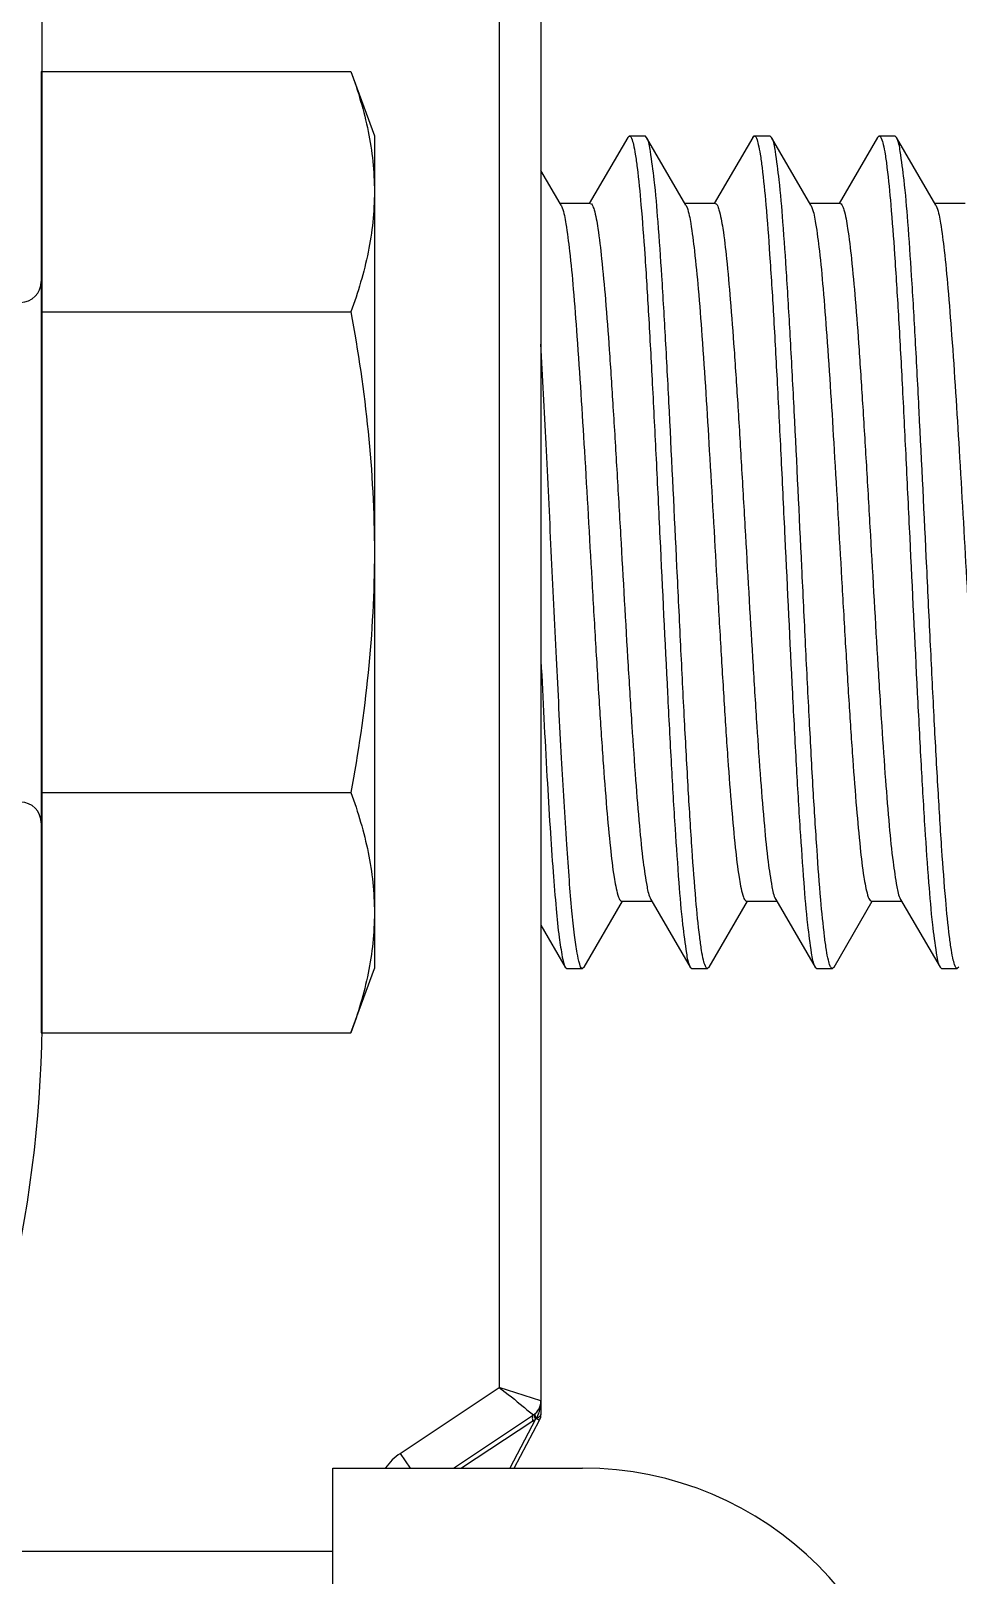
# Model space of a CAD drawing. Extents: x 1382187 to 1725648, y 860327 to 1571294.
# Drawn here: x 1506188.8 to 1506287.9, y 1228127.2 to 1228292.2 of the extents above; entities that cross this region are included whole.
import ezdxf

# ---------------------------------------------------------------- set-up
doc = ezdxf.new("R2010")
doc.units = 0
doc.header["$LTSCALE"] = 1000
doc.header["$MEASUREMENT"] = 0

msp = doc.modelspace()

# ---------------------------------------------------------------- linework, layer by layer
at = {"linetype": 'Continuous'}
for p, q in [((1506190, 1228187.53), (1506190, 1228359.84)), ((1506243.28, 1228327.19), (1506243.28, 1228144.38)), ((1506238.83, 1228325.76), (1506238.83, 1228147.24)), ((1506189.89, 1228287.87), (1506189.89, 1228185.13)), ((1506189.89, 1228287.87), (1506222.98, 1228287.87)), ((1506222.98, 1228287.87), (1506225.48, 1228280.99)), ((1506225.48, 1228280.99), (1506225.48, 1228192.01)), ((1506252.55, 1228280.84), (1506248.44, 1228273.78)), ((1506252.55, 1228280.84), (1506252.73, 1228280.99)), ((1506252.73, 1228280.99), (1506254.4, 1228280.99)), ((1506252.73, 1228280.99), (1506254.4, 1228280.99)), ((1506252.73, 1228280.99), (1506252.75, 1228280.98)), ((1506254.57, 1228280.84), (1506254.4, 1228280.99)), ((1506258.77, 1228273.6), (1506254.57, 1228280.84)), ((1506265.9, 1228280.84), (1506261.79, 1228273.78)), ((1506265.9, 1228280.84), (1506266.07, 1228280.99)), ((1506266.07, 1228280.99), (1506267.74, 1228280.99)), ((1506266.07, 1228280.99), (1506267.74, 1228280.99)), ((1506266.07, 1228280.99), (1506266.1, 1228280.98)), ((1506267.92, 1228280.84), (1506267.74, 1228280.99)), ((1506272.11, 1228273.6), (1506267.92, 1228280.84)), ((1506279.24, 1228280.84), (1506275.14, 1228273.78)), ((1506279.24, 1228280.84), (1506279.42, 1228280.99)), ((1506279.42, 1228280.99), (1506281.09, 1228280.99)), ((1506279.42, 1228280.99), (1506281.09, 1228280.99)), ((1506279.42, 1228280.99), (1506279.44, 1228280.98)), ((1506281.27, 1228280.84), (1506281.09, 1228280.99)), ((1506285.46, 1228273.6), (1506281.27, 1228280.84)), ((1506245.32, 1228273.78), (1506243.28, 1228277.3)), ((1506245.42, 1228273.6), (1506245.32, 1228273.78)), ((1506248.55, 1228273.78), (1506245.32, 1228273.78)), ((1506261.9, 1228273.78), (1506258.66, 1228273.78)), ((1506275.24, 1228273.78), (1506272.01, 1228273.78)), ((1506288.59, 1228273.78), (1506285.36, 1228273.78)), ((1506245.42, 1228273.6), (1506245.55, 1228273.32)), ((1506258.77, 1228273.6), (1506258.89, 1228273.33)), ((1506272.11, 1228273.6), (1506272.23, 1228273.34)), ((1506285.46, 1228273.6), (1506285.57, 1228273.35)), ((1506189.89, 1228262.18), (1506222.98, 1228262.18)), ((1506189.89, 1228210.81), (1506222.98, 1228210.81)), ((1506247.9, 1228192.16), (1506251.99, 1228199.22)), ((1506251.89, 1228199.22), (1506255.12, 1228199.22)), ((1506255.01, 1228199.4), (1506259.22, 1228192.16)), ((1506261.25, 1228192.16), (1506265.34, 1228199.22)), ((1506265.23, 1228199.22), (1506268.46, 1228199.22)), ((1506268.36, 1228199.4), (1506272.57, 1228192.16)), ((1506274.59, 1228192.16), (1506278.68, 1228199.22)), ((1506278.58, 1228199.22), (1506281.81, 1228199.22)), ((1506281.71, 1228199.4), (1506285.92, 1228192.16)), ((1506243.28, 1228196.64), (1506245.88, 1228192.16)), ((1506222.98, 1228185.13), (1506225.48, 1228192.01)), ((1506245.88, 1228192.16), (1506246.05, 1228192.01)), ((1506246.05, 1228192.01), (1506247.72, 1228192.01)), ((1506246.05, 1228192.01), (1506247.72, 1228192.01)), ((1506247.72, 1228192.01), (1506247.7, 1228192.01)), ((1506247.9, 1228192.16), (1506247.72, 1228192.01)), ((1506259.22, 1228192.16), (1506259.4, 1228192.01)), ((1506259.4, 1228192.01), (1506261.07, 1228192.01)), ((1506259.4, 1228192.01), (1506261.07, 1228192.01)), ((1506261.07, 1228192.01), (1506261.05, 1228192.01)), ((1506261.25, 1228192.16), (1506261.07, 1228192.01)), ((1506272.57, 1228192.16), (1506272.75, 1228192.01)), ((1506272.75, 1228192.01), (1506274.42, 1228192.01)), ((1506272.75, 1228192.01), (1506274.42, 1228192.01)), ((1506274.42, 1228192.01), (1506274.39, 1228192.01)), ((1506274.59, 1228192.16), (1506274.42, 1228192.01)), ((1506285.92, 1228192.16), (1506286.09, 1228192.01)), ((1506286.09, 1228192.01), (1506287.76, 1228192.01)), ((1506286.09, 1228192.01), (1506287.76, 1228192.01)), ((1506287.76, 1228192.01), (1506287.74, 1228192.01)), ((1506287.94, 1228192.16), (1506287.76, 1228192.01)), ((1506189.89, 1228185.13), (1506222.98, 1228185.13)), ((1506228.25, 1228140.19), (1506238.83, 1228147.24)), ((1506243.28, 1228145.81), (1506238.83, 1228147.24)), ((1506233.93, 1228138.63), (1506242.48, 1228144.33)), ((1506242.41, 1228143.64), (1506234.8, 1228138.62)), ((1506242.7, 1228143.86), (1506239.95, 1228138.63)), ((1506240.41, 1228138.63), (1506243.12, 1228143.76)), ((1506242.6, 1228144.12), (1506242.7, 1228143.86)), ((1506242.66, 1228144.39), (1506242.67, 1228144.44)), ((1506242.67, 1228144.44), (1506242.71, 1228144.51)), ((1506242.73, 1228143.9), (1506242.7, 1228143.86)), ((1506242.77, 1228143.95), (1506242.73, 1228143.9)), ((1506242.76, 1228143.96), (1506243.12, 1228143.75)), ((1506228.25, 1228140.19), (1506229.29, 1228138.63)), ((1506221.03, 1228116.38), (1506221.03, 1228138.63)), ((1506221.03, 1228138.63), (1506247.72, 1228138.63)), ((1506221.03, 1228129.73), (1506176.54, 1228129.73))]:
    msp.add_line(p, q, dxfattribs=at)
for centre, radius, start, end in [((1506187.67, 1228265.42), 2.22, 270, 0), ((1506187.67, 1228207.58), 2.22, 0, 90), ((1506056.45, 1228187.53), 133.54, 334.351, 0), ((1506241.5, 1228145.81), 1.78, 303.6901, 0), ((1506239.22, 1228145.8), 4.05, 350.5318, 0.0397), ((1506240.7, 1228146.23), 3.1, 303.3657, 309.9733), ((1506242.58, 1228144.76), 0.816, 283.0088, 289.662), ((1506240.7, 1228145.3), 2.49, 327.7436, 331.1962), ((1506242.54, 1228144.86), 0.928, 289.6457, 294.8196), ((1506240.58, 1228145.36), 2.62, 331.176, 332.2111), ((1506240.4, 1228145.46), 2.82, 332.2609, 337.0902), ((1506242.49, 1228144.97), 1.05, 294.8124, 299.1852), ((1506240.08, 1228145.59), 3.16, 337.0808, 341.6139), ((1506242.43, 1228145.09), 1.18, 299.1761, 302.7458), ((1506242.5, 1228144.97), 1.04, 302.6852, 304.7374), ((1506231.71, 1228135.01), 6.23, 123.6901, 144.1235), ((1506247.72, 1228103.04), 35.59, 0, 90)]:
    msp.add_arc(centre, radius, start, end, dxfattribs=at)
for points, knots in [([(1506222.98, 1228287.87), (1506223.73, 1228285.79), (1506225, 1228281.58), (1506225.48, 1228277.19), (1506225.48, 1228275.03)], [0, 0, 0, 0, 0.506411, 1, 1, 1, 1]), ([(1506252.75, 1228280.98), (1506252.85, 1228280.96), (1506253.02, 1228280.6), (1506253.19, 1228279.98), (1506253.39, 1228278.91), (1506253.68, 1228276.77), (1506254.02, 1228273.19), (1506254.41, 1228267.95), (1506254.8, 1228261.57), (1506255.19, 1228254.28), (1506255.59, 1228246.35), (1506256.12, 1228235.32), (1506256.64, 1228224.43), (1506257.18, 1228214.05), (1506257.57, 1228207.3), (1506257.97, 1228201.61), (1506258.32, 1228197.16), (1506258.75, 1228194.18), (1506258.97, 1228192.61), (1506259.22, 1228192.16)], [0, 0, 0, 0, 0.003605, 0.011246, 0.023192, 0.039401, 0.084083, 0.143772, 0.216343, 0.299189, 0.389323, 0.483494, 0.670333, 0.756261, 0.832983, 0.897738, 0.948215, 0.982645, 1, 1, 1, 1]), ([(1506261.05, 1228192.01), (1506260.94, 1228192.04), (1506260.78, 1228192.4), (1506260.6, 1228193.02), (1506260.41, 1228194.09), (1506260.12, 1228196.23), (1506259.78, 1228199.81), (1506259.39, 1228205.05), (1506259, 1228211.43), (1506258.6, 1228218.72), (1506258.21, 1228226.65), (1506257.68, 1228237.67), (1506257.16, 1228248.57), (1506256.62, 1228258.94), (1506256.23, 1228265.69), (1506255.83, 1228271.38), (1506255.47, 1228275.84), (1506255.05, 1228278.81), (1506254.83, 1228280.39), (1506254.57, 1228280.84)], [0, 0, 0, 0, 0.00361, 0.011255, 0.023204, 0.039415, 0.084097, 0.143782, 0.216343, 0.299177, 0.389297, 0.483455, 0.670273, 0.756196, 0.832918, 0.89768, 0.94817, 0.98262, 1, 1, 1, 1]), ([(1506266.1, 1228280.98), (1506266.2, 1228280.96), (1506266.37, 1228280.6), (1506266.54, 1228279.98), (1506266.73, 1228278.91), (1506267.02, 1228276.77), (1506267.37, 1228273.19), (1506267.75, 1228267.95), (1506268.15, 1228261.57), (1506268.54, 1228254.28), (1506268.94, 1228246.34), (1506269.47, 1228235.32), (1506269.98, 1228224.42), (1506270.53, 1228214.05), (1506270.92, 1228207.3), (1506271.32, 1228201.61), (1506271.67, 1228197.16), (1506272.09, 1228194.18), (1506272.31, 1228192.61), (1506272.57, 1228192.16)], [0, 0, 0, 0, 0.003608, 0.011251, 0.0232, 0.039412, 0.0841, 0.143792, 0.216367, 0.299219, 0.389358, 0.48353, 0.670361, 0.756278, 0.832994, 0.897746, 0.94822, 0.982647, 1, 1, 1, 1]), ([(1506274.39, 1228192.01), (1506274.29, 1228192.04), (1506274.12, 1228192.4), (1506273.95, 1228193.02), (1506273.75, 1228194.09), (1506273.47, 1228196.23), (1506273.12, 1228199.81), (1506272.74, 1228205.05), (1506272.34, 1228211.43), (1506271.95, 1228218.72), (1506271.55, 1228226.65), (1506271.02, 1228237.67), (1506270.51, 1228248.57), (1506269.96, 1228258.94), (1506269.57, 1228265.69), (1506269.17, 1228271.38), (1506268.82, 1228275.84), (1506268.4, 1228278.81), (1506268.18, 1228280.39), (1506267.92, 1228280.84)], [0, 0, 0, 0, 0.00361, 0.011257, 0.023207, 0.03942, 0.084107, 0.143795, 0.216358, 0.299194, 0.38932, 0.48348, 0.67029, 0.756208, 0.832927, 0.897686, 0.948174, 0.982621, 1, 1, 1, 1]), ([(1506279.44, 1228280.98), (1506279.55, 1228280.96), (1506279.71, 1228280.6), (1506279.89, 1228279.98), (1506280.08, 1228278.91), (1506280.37, 1228276.77), (1506280.71, 1228273.19), (1506281.1, 1228267.95), (1506281.49, 1228261.57), (1506281.89, 1228254.28), (1506282.28, 1228246.35), (1506282.81, 1228235.32), (1506283.33, 1228224.43), (1506283.87, 1228214.05), (1506284.26, 1228207.3), (1506284.66, 1228201.61), (1506285.02, 1228197.16), (1506285.44, 1228194.18), (1506285.66, 1228192.61), (1506285.92, 1228192.16)], [0, 0, 0, 0, 0.003605, 0.011246, 0.023191, 0.0394, 0.084081, 0.143769, 0.21634, 0.299187, 0.389322, 0.483492, 0.670333, 0.756258, 0.832977, 0.897734, 0.948214, 0.982646, 1, 1, 1, 1]), ([(1506287.74, 1228192.01), (1506287.63, 1228192.04), (1506287.47, 1228192.4), (1506287.3, 1228193.02), (1506287.1, 1228194.09), (1506286.81, 1228196.23), (1506286.47, 1228199.81), (1506286.08, 1228205.05), (1506285.69, 1228211.43), (1506285.29, 1228218.72), (1506284.9, 1228226.65), (1506284.37, 1228237.67), (1506283.85, 1228248.57), (1506283.31, 1228258.94), (1506282.92, 1228265.69), (1506282.52, 1228271.38), (1506282.17, 1228275.84), (1506281.74, 1228278.81), (1506281.52, 1228280.39), (1506281.27, 1228280.84)], [0, 0, 0, 0, 0.003609, 0.011254, 0.023203, 0.039414, 0.084098, 0.143785, 0.216348, 0.299182, 0.389306, 0.483467, 0.670283, 0.7562, 0.83292, 0.897683, 0.948173, 0.982621, 1, 1, 1, 1]), ([(1506225.48, 1228275.03), (1506225.48, 1228272.87), (1506225, 1228268.48), (1506223.73, 1228264.27), (1506222.98, 1228262.18)], [0, 0, 0, 0, 0.493589, 1, 1, 1, 1]), ([(1506248.55, 1228273.78), (1506248.64, 1228273.78), (1506248.83, 1228273.52), (1506249.1, 1228272.66), (1506249.45, 1228270.69), (1506249.81, 1228267.51), (1506250.21, 1228263.17), (1506250.6, 1228257.89), (1506250.99, 1228251.84), (1506251.39, 1228245.23), (1506251.92, 1228236.01), (1506252.43, 1228226.87), (1506252.97, 1228218.14), (1506253.36, 1228212.43), (1506253.76, 1228207.6), (1506254.12, 1228203.78), (1506254.53, 1228201.19), (1506254.78, 1228199.81), (1506255.01, 1228199.4)], [0, 0, 0, 0, 0.003516, 0.010771, 0.037949, 0.081609, 0.140308, 0.211978, 0.294061, 0.383613, 0.477416, 0.664254, 0.750572, 0.827952, 0.893624, 0.945254, 0.981055, 1, 1, 1, 1]), ([(1506261.9, 1228273.78), (1506261.98, 1228273.78), (1506262.18, 1228273.52), (1506262.44, 1228272.66), (1506262.8, 1228270.69), (1506263.16, 1228267.51), (1506263.55, 1228263.17), (1506263.94, 1228257.89), (1506264.34, 1228251.84), (1506264.73, 1228245.23), (1506265.26, 1228236.01), (1506265.78, 1228226.87), (1506266.32, 1228218.14), (1506266.71, 1228212.43), (1506267.11, 1228207.6), (1506267.47, 1228203.78), (1506267.88, 1228201.19), (1506268.12, 1228199.81), (1506268.36, 1228199.4)], [0, 0, 0, 0, 0.003516, 0.010771, 0.037949, 0.081609, 0.140308, 0.211978, 0.294061, 0.383613, 0.477416, 0.664254, 0.750572, 0.827952, 0.893624, 0.945254, 0.981055, 1, 1, 1, 1]), ([(1506275.24, 1228273.78), (1506275.33, 1228273.78), (1506275.52, 1228273.52), (1506275.79, 1228272.66), (1506276.14, 1228270.69), (1506276.51, 1228267.51), (1506276.9, 1228263.17), (1506277.29, 1228257.89), (1506277.68, 1228251.84), (1506278.08, 1228245.23), (1506278.61, 1228236.01), (1506279.12, 1228226.87), (1506279.67, 1228218.14), (1506280.06, 1228212.43), (1506280.45, 1228207.6), (1506280.82, 1228203.78), (1506281.22, 1228201.19), (1506281.47, 1228199.81), (1506281.71, 1228199.4)], [0, 0, 0, 0, 0.003516, 0.010771, 0.037949, 0.081609, 0.140308, 0.211978, 0.294061, 0.383613, 0.477416, 0.664254, 0.750571, 0.827952, 0.893624, 0.945254, 0.981055, 1, 1, 1, 1]), ([(1506245.55, 1228273.32), (1506245.75, 1228272.77), (1506246.02, 1228271.21), (1506246.4, 1228268.31), (1506246.77, 1228264.29), (1506247.32, 1228257.18), (1506247.96, 1228246.84), (1506248.58, 1228235.88), (1506249.1, 1228226.85), (1506249.49, 1228220.42), (1506249.88, 1228214.55), (1506250.26, 1228209.44), (1506250.64, 1228205.26), (1506251, 1228202.19), (1506251.35, 1228200.3), (1506251.61, 1228199.47), (1506251.8, 1228199.22), (1506251.89, 1228199.22)], [0, 0, 0, 0, 0.023657, 0.063412, 0.118049, 0.185727, 0.350546, 0.535324, 0.627293, 0.714724, 0.794598, 0.864159, 0.92102, 0.963257, 0.989538, 0.996565, 1, 1, 1, 1]), ([(1506258.89, 1228273.33), (1506259.09, 1228272.79), (1506259.36, 1228271.23), (1506259.74, 1228268.33), (1506260.12, 1228264.33), (1506260.67, 1228257.22), (1506261.31, 1228246.87), (1506261.93, 1228235.92), (1506262.45, 1228226.88), (1506262.84, 1228220.44), (1506263.22, 1228214.57), (1506263.61, 1228209.45), (1506263.99, 1228205.27), (1506264.35, 1228202.19), (1506264.7, 1228200.3), (1506264.96, 1228199.47), (1506265.15, 1228199.22), (1506265.23, 1228199.22)], [0, 0, 0, 0, 0.023519, 0.06316, 0.117709, 0.18533, 0.350118, 0.534956, 0.626978, 0.714471, 0.794408, 0.86403, 0.920944, 0.963223, 0.989529, 0.996563, 1, 1, 1, 1]), ([(1506272.23, 1228273.34), (1506272.43, 1228272.8), (1506272.71, 1228271.25), (1506273.09, 1228268.36), (1506273.46, 1228264.36), (1506274.01, 1228257.26), (1506274.65, 1228246.91), (1506275.27, 1228235.95), (1506275.79, 1228226.91), (1506276.18, 1228220.47), (1506276.57, 1228214.58), (1506276.95, 1228209.46), (1506277.34, 1228205.27), (1506277.69, 1228202.2), (1506278.04, 1228200.3), (1506278.3, 1228199.47), (1506278.49, 1228199.22), (1506278.58, 1228199.22)], [0, 0, 0, 0, 0.023381, 0.062907, 0.11737, 0.184933, 0.349689, 0.534588, 0.626663, 0.714217, 0.794218, 0.863901, 0.920868, 0.963188, 0.98952, 0.996561, 1, 1, 1, 1]), ([(1506285.57, 1228273.35), (1506285.78, 1228272.81), (1506286.05, 1228271.27), (1506286.43, 1228268.39), (1506286.8, 1228264.39), (1506287.36, 1228257.29), (1506288, 1228246.94), (1506288.62, 1228235.98), (1506289.14, 1228226.93), (1506289.52, 1228220.49), (1506289.91, 1228214.6), (1506290.3, 1228209.48), (1506290.68, 1228205.28), (1506291.04, 1228202.2), (1506291.39, 1228200.3), (1506291.65, 1228199.47), (1506291.84, 1228199.22), (1506291.92, 1228199.22)], [0, 0, 0, 0, 0.023243, 0.062653, 0.117029, 0.184534, 0.349259, 0.534218, 0.626347, 0.713963, 0.794028, 0.863772, 0.920792, 0.963153, 0.989511, 0.996558, 1, 1, 1, 1]), ([(1506247.7, 1228192.01), (1506247.53, 1228192.06), (1506247.34, 1228192.76), (1506247.08, 1228193.83), (1506246.83, 1228195.81), (1506246.56, 1228198.38), (1506246.29, 1228201.62), (1506245.91, 1228207.06), (1506245.45, 1228214.98), (1506244.92, 1228225.43), (1506244.38, 1228236.63), (1506243.85, 1228247.83), (1506243.47, 1228255.2), (1506243.28, 1228258.75)], [0, 0, 0, 0, 0.007805, 0.026033, 0.05491, 0.094055, 0.142842, 0.200464, 0.338231, 0.498126, 0.669393, 0.840521, 1, 1, 1, 1]), ([(1506243.28, 1228224.93), (1506243.48, 1228220.79), (1506243.78, 1228214.84), (1506244.23, 1228207.31), (1506244.55, 1228202.59), (1506244.87, 1228198.68), (1506245.16, 1228195.64), (1506245.49, 1228193.58), (1506245.69, 1228192.49), (1506245.88, 1228192.16)], [0, 0, 0, 0, 0.377827, 0.543307, 0.687889, 0.808224, 0.901551, 0.96582, 1, 1, 1, 1]), ([(1506222.98, 1228210.81), (1506223.73, 1228208.73), (1506225, 1228204.52), (1506225.48, 1228200.13), (1506225.48, 1228197.97)], [0, 0, 0, 0, 0.506411, 1, 1, 1, 1]), ([(1506225.48, 1228197.97), (1506225.48, 1228195.81), (1506225, 1228191.42), (1506223.73, 1228187.21), (1506222.98, 1228185.13)], [0, 0, 0, 0, 0.493589, 1, 1, 1, 1]), ([(1506238.83, 1228147.24), (1506239.68, 1228146.56), (1506240.93, 1228145.63), (1506242.09, 1228144.58), (1506242.48, 1228144.33)], [0, 0, 0, 0, 0.698346, 1, 1, 1, 1]), ([(1506242.38, 1228144.18), (1506242.37, 1228144.15), (1506242.33, 1228143.97), (1506242.37, 1228143.78), (1506242.41, 1228143.64)], [0, 0, 0, 0, 0.201666, 1, 1, 1, 1]), ([(1506242.65, 1228144.45), (1506242.59, 1228144.4), (1506242.57, 1228144.26), (1506242.59, 1228144.15), (1506242.6, 1228144.12)], [0, 0, 0, 0, 0.671481, 1, 1, 1, 1]), ([(1506242.77, 1228143.95), (1506242.75, 1228143.99), (1506242.69, 1228144.13), (1506242.65, 1228144.28), (1506242.66, 1228144.39)], [0, 0, 0, 0, 0.307942, 1, 1, 1, 1]), ([(1506243.26, 1228144.17), (1506243.26, 1228144.2), (1506243.25, 1228144.26), (1506243.23, 1228144.32), (1506243.21, 1228144.35)], [0, 0, 0, 0, 0.48312, 1, 1, 1, 1])]:
    msp.add_open_spline(points, degree=3, knots=knots, dxfattribs=at)
for points in [[(1506222.98, 1228262.18), (1506224.52, 1228253.72), (1506225.48, 1228245.1), (1506225.48, 1228236.5)], [(1506225.48, 1228236.5), (1506225.48, 1228227.9), (1506224.52, 1228219.28), (1506222.98, 1228210.81)], [(1506243.09, 1228144.59), (1506243.14, 1228144.77), (1506243.19, 1228144.95), (1506243.22, 1228145.14)], [(1506243.28, 1228144.38), (1506243.28, 1228144.28), (1506243.18, 1228144.18), (1506243.09, 1228144.12)], [(1506243.12, 1228143.76), (1506243.19, 1228143.89), (1506243.26, 1228144.02), (1506243.26, 1228144.17)]]:
    msp.add_open_spline(points, degree=3, dxfattribs=at)

doc.saveas('drawing.dxf')
